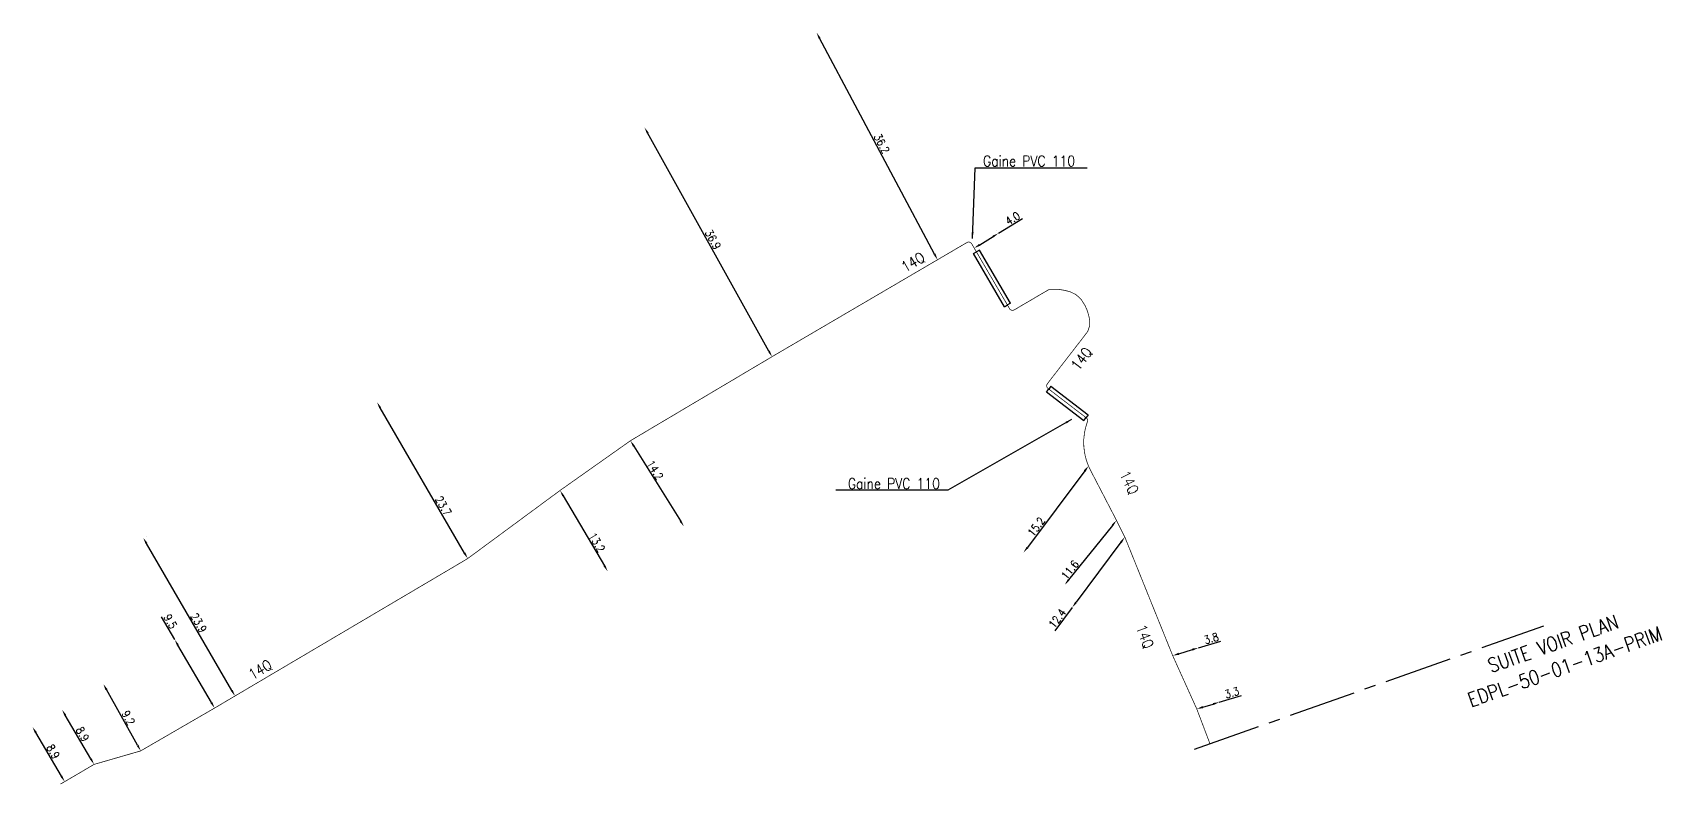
# Model space of a CAD drawing. Header units: millimetres. Extents: x 267332 to 267969, y 125000 to 125500.
# Drawn here: x 267332.3 to 267561.3, y 124999.9 to 125105.7 of the extents above; entities that cross this region are included whole.
import ezdxf
from ezdxf.enums import TextEntityAlignment as Align

# ---------------------------------------------------------------- set-up
doc = ezdxf.new("R2010")
doc.units = ezdxf.units.MM
doc.header["$PDMODE"] = 34
doc.linetypes.add('CENTER2', pattern=[28.575, 19.05, -3.175, 3.175, -3.175])
doc.linetypes.add('S_ST', pattern=[14, 8, -1.5, 0, -1.5, 0, -1.5, 0, -1.5])
doc.layers.get('DEFPOINTS').update_dxf_attribs({"linetype": 'CONTINUOUS'})
for name, color, linetype in [('S_100', 5, 'CONTINUOUS'), ('S_400', 7, 'CONTINUOUS'), ('S_900', 7, 'CONTINUOUS')]:
    doc.layers.add(name, color=color, linetype=linetype)
doc.styles.get("Standard").update_dxf_attribs({"font": 'romans.shx', "width": 0.85})
doc.dimstyles.get("Standard").update_dxf_attribs({"dimtxt": 1.5, "dimasz": 1.2, "dimexe": 0.625, "dimexo": 0.625, "dimgap": 0.25, "dimtad": 1, "dimdec": 1, "dimzin": 0, "dimdsep": 46, "dimtxsty": 'Standard', "dimcen": -0.5, "dimadec": 0, "dimazin": 0, "dimtfac": 1, "dimtdec": 1, "dimtmove": 0, "dimatfit": 3, "dimfxl": 0, "dimtolj": 1, "dimtzin": 0, "dimarcsym": 0})

# ---------------------------------------------------------------- blocks, each defined once
blk = doc.blocks.new('*D0')
at = {"layer": 'DEFPOINTS', "color": 0, "linetype": 'Continuous', "transparency": 16777216}
for p in [(267332.27, 125008.02), (267332.27, 125008.02), (267336.78, 125000.34)]:
    blk.add_point(p, dxfattribs=at)
at = {"layer": 'S_100', "color": 0, "linetype": 'Continuous', "lineweight": -2, "transparency": 16777216}
blk.add_line((267336.32, 125001.12), (267332.73, 125007.24), dxfattribs=at)
at = {"layer": 'S_100', "color": 0, "linetype": 'Continuous', "transparency": 16777216}
for points in [[(267332.86, 125007.32), (267332.6, 125007.16), (267332.27, 125008.02)], [(267336.45, 125001.19), (267336.19, 125001.04), (267336.78, 125000.34)]]:
    blk.add_solid(points, dxfattribs=at)
at = {"layer": 'S_100', "color": 0, "linetype": 'Continuous', "transparency": 16777216, "insert": (267335.17, 125004.56), "char_height": 1.125, "attachment_point": 5, "rotation": 300.3983}
blk.add_mtext('\\A1;8.9', dxfattribs=at)
blk = doc.blocks.new('*D1')
at = {"layer": 'DEFPOINTS', "color": 0, "linetype": 'Continuous', "transparency": 16777216}
for p in [(267336.42, 125010.45), (267336.42, 125010.45), (267340.92, 125002.77)]:
    blk.add_point(p, dxfattribs=at)
at = {"layer": 'S_100', "color": 0, "linetype": 'Continuous', "lineweight": -2, "transparency": 16777216}
blk.add_line((267340.47, 125003.55), (267336.88, 125009.67), dxfattribs=at)
at = {"layer": 'S_100', "color": 0, "linetype": 'Continuous', "transparency": 16777216}
for points in [[(267337.01, 125009.75), (267336.75, 125009.6), (267336.42, 125010.45)], [(267340.6, 125003.62), (267340.34, 125003.47), (267340.92, 125002.77)]]:
    blk.add_solid(points, dxfattribs=at)
at = {"layer": 'S_100', "color": 0, "linetype": 'Continuous', "transparency": 16777216, "insert": (267339.3, 125007.02), "char_height": 1.125, "attachment_point": 5, "rotation": 300.385}
blk.add_mtext('\\A1;8.9', dxfattribs=at)
blk = doc.blocks.new('*D2')
at = {"layer": 'DEFPOINTS', "color": 0, "linetype": 'Continuous', "transparency": 16777216}
for p in [(267342.23, 125014.07), (267342.23, 125014.07), (267347.47, 125004.67)]:
    blk.add_point(p, dxfattribs=at)
at = {"layer": 'S_100', "color": 0, "linetype": 'Continuous', "lineweight": -2, "transparency": 16777216}
for p, q in [((267347.04, 125005.45), (267342.66, 125013.28)), ((267347.88, 125004.9), (267347.89, 125004.9))]:
    blk.add_line(p, q, dxfattribs=at)
at = {"layer": 'S_100', "color": 0, "linetype": 'Continuous', "transparency": 16777216}
for points in [[(267342.8, 125013.35), (267342.53, 125013.21), (267342.23, 125014.07)], [(267347.17, 125005.53), (267346.91, 125005.38), (267347.48, 125004.67)]]:
    blk.add_solid(points, dxfattribs=at)
at = {"layer": 'S_100', "color": 0, "linetype": 'Continuous', "transparency": 16777216, "insert": (267345.74, 125009.31), "char_height": 1.125, "attachment_point": 5, "rotation": 299.1984}
blk.add_mtext('\\A1;9.2', dxfattribs=at)
blk = doc.blocks.new('*D3')
at = {"layer": 'DEFPOINTS', "color": 0, "linetype": 'Continuous', "transparency": 16777216}
for p in [(267352.26, 125020.32), (267352.26, 125020.32), (267357.87, 125010.69)]:
    blk.add_point(p, dxfattribs=at)
at = {"layer": 'S_100', "color": 0, "linetype": 'Continuous', "lineweight": -2, "transparency": 16777216}
for p, q in [((267352.26, 125020.32), (267350.4, 125023.52)), ((267357.42, 125011.47), (267352.71, 125019.55))]:
    blk.add_line(p, q, dxfattribs=at)
at = {"layer": 'S_100', "color": 0, "linetype": 'Continuous', "transparency": 16777216}
for points in [[(267352.84, 125019.62), (267352.58, 125019.47), (267352.26, 125020.32)], [(267357.55, 125011.54), (267357.29, 125011.39), (267357.87, 125010.69)]]:
    blk.add_solid(points, dxfattribs=at)
at = {"layer": 'S_100', "color": 0, "linetype": 'Continuous', "transparency": 16777216, "insert": (267351.65, 125022.87), "char_height": 1.125, "attachment_point": 5, "rotation": 300.2116}
blk.add_mtext('\\A1;9.5', dxfattribs=at)
blk = doc.blocks.new('*D4')
at = {"layer": 'DEFPOINTS', "color": 0, "linetype": 'Continuous', "transparency": 16777216}
for p in [(267347.83, 125034.63), (267347.84, 125034.63), (267360.74, 125012.39)]:
    blk.add_point(p, dxfattribs=at)
at = {"layer": 'S_100', "color": 0, "linetype": 'Continuous', "lineweight": -2, "transparency": 16777216}
for p, q in [((267348.23, 125034.86), (267348.25, 125034.87)), ((267360.29, 125013.17), (267348.29, 125033.86))]:
    blk.add_line(p, q, dxfattribs=at)
at = {"layer": 'S_100', "color": 0, "linetype": 'Continuous', "transparency": 16777216}
for points in [[(267348.42, 125033.93), (267348.16, 125033.78), (267347.84, 125034.63)], [(267360.42, 125013.24), (267360.16, 125013.09), (267360.74, 125012.39)]]:
    blk.add_solid(points, dxfattribs=at)
at = {"layer": 'S_100', "color": 0, "linetype": 'Continuous', "transparency": 16777216, "insert": (267355.64, 125022.68), "char_height": 1.125, "attachment_point": 5, "rotation": 300.1162}
blk.add_mtext('\\A1;23.9', dxfattribs=at)
blk = doc.blocks.new('*D5')
at = {"layer": 'DEFPOINTS', "color": 0, "linetype": 'Continuous', "transparency": 16777216}
for p in [(267380.71, 125053.7), (267380.71, 125053.7), (267393.47, 125031.72)]:
    blk.add_point(p, dxfattribs=at)
at = {"layer": 'S_100', "color": 0, "linetype": 'Continuous', "lineweight": -2, "transparency": 16777216}
blk.add_line((267393.01, 125032.5), (267381.16, 125052.93), dxfattribs=at)
at = {"layer": 'S_100', "color": 0, "linetype": 'Continuous', "transparency": 16777216}
for points in [[(267381.29, 125053), (267381.03, 125052.85), (267380.71, 125053.7)], [(267393.14, 125032.58), (267392.88, 125032.43), (267393.47, 125031.72)]]:
    blk.add_solid(points, dxfattribs=at)
at = {"layer": 'S_100', "color": 0, "linetype": 'Continuous', "transparency": 16777216, "insert": (267390.03, 125039.14), "char_height": 1.125, "attachment_point": 5, "rotation": 300.1315}
blk.add_mtext('\\A1;23.7', dxfattribs=at)
blk = doc.blocks.new('*D6')
at = {"layer": 'DEFPOINTS', "color": 0, "linetype": 'Continuous', "transparency": 16777216}
for p in [(267406.45, 125041.3), (267413.15, 125029.93), (267413.15, 125029.93)]:
    blk.add_point(p, dxfattribs=at)
at = {"layer": 'S_100', "color": 0, "linetype": 'Continuous', "lineweight": -2, "transparency": 16777216}
blk.add_line((267406.91, 125040.53), (267412.69, 125030.71), dxfattribs=at)
at = {"layer": 'S_100', "color": 0, "linetype": 'Continuous', "transparency": 16777216}
for points in [[(267407.03, 125040.6), (267406.78, 125040.45), (267406.45, 125041.3)], [(267412.82, 125030.78), (267412.56, 125030.63), (267413.15, 125029.93)]]:
    blk.add_solid(points, dxfattribs=at)
at = {"layer": 'S_100', "color": 0, "linetype": 'Continuous', "transparency": 16777216, "insert": (267411.63, 125033.99), "char_height": 1.125, "attachment_point": 5, "rotation": 300.5166}
blk.add_mtext('\\A1;13.2', dxfattribs=at)
blk = doc.blocks.new('*D7')
at = {"layer": 'DEFPOINTS', "color": 0, "linetype": 'Continuous', "transparency": 16777216}
for p in [(267416.35, 125048.3), (267423.86, 125036.24), (267423.86, 125036.24)]:
    blk.add_point(p, dxfattribs=at)
at = {"layer": 'S_100', "color": 0, "linetype": 'Continuous', "lineweight": -2, "transparency": 16777216}
blk.add_line((267416.83, 125047.53), (267423.38, 125037.01), dxfattribs=at)
at = {"layer": 'S_100', "color": 0, "linetype": 'Continuous', "transparency": 16777216}
for points in [[(267416.96, 125047.61), (267416.7, 125047.45), (267416.35, 125048.3)], [(267423.51, 125037.09), (267423.26, 125036.93), (267423.86, 125036.24)]]:
    blk.add_solid(points, dxfattribs=at)
at = {"layer": 'S_100', "color": 0, "linetype": 'Continuous', "transparency": 16777216, "insert": (267419.81, 125044.16), "char_height": 1.125, "attachment_point": 5, "rotation": 301.9146}
blk.add_mtext('\\A1;14.2', dxfattribs=at)
blk = doc.blocks.new('*D8')
at = {"layer": 'DEFPOINTS', "color": 0, "linetype": 'Continuous', "transparency": 16777216}
for p in [(267418.33, 125092.37), (267418.33, 125092.37), (267436.25, 125060.11)]:
    blk.add_point(p, dxfattribs=at)
at = {"layer": 'S_100', "color": 0, "linetype": 'Continuous', "lineweight": -2, "transparency": 16777216}
blk.add_line((267435.82, 125060.9), (267418.77, 125091.58), dxfattribs=at)
at = {"layer": 'S_100', "color": 0, "linetype": 'Continuous', "transparency": 16777216}
for points in [[(267418.9, 125091.65), (267418.64, 125091.51), (267418.33, 125092.37)], [(267435.95, 125060.97), (267435.69, 125060.82), (267436.25, 125060.11)]]:
    blk.add_solid(points, dxfattribs=at)
at = {"layer": 'S_100', "color": 0, "linetype": 'Continuous', "transparency": 16777216, "insert": (267427.95, 125076.6), "char_height": 1.125, "attachment_point": 5, "rotation": 299.0529}
blk.add_mtext('\\A1;36.9', dxfattribs=at)
blk = doc.blocks.new('*D9')
at = {"layer": 'DEFPOINTS', "color": 0, "linetype": 'Continuous', "transparency": 16777216}
for p in [(267442.52, 125105.71), (267442.52, 125105.71), (267459.53, 125073.75)]:
    blk.add_point(p, dxfattribs=at)
at = {"layer": 'S_100', "color": 0, "linetype": 'Continuous', "lineweight": -2, "transparency": 16777216}
blk.add_line((267459.11, 125074.55), (267442.94, 125104.91), dxfattribs=at)
at = {"layer": 'S_100', "color": 0, "linetype": 'Continuous', "transparency": 16777216}
for points in [[(267443.07, 125104.98), (267442.81, 125104.84), (267442.52, 125105.71)], [(267459.24, 125074.62), (267458.98, 125074.48), (267459.53, 125073.75)]]:
    blk.add_solid(points, dxfattribs=at)
at = {"layer": 'S_100', "color": 0, "linetype": 'Continuous', "transparency": 16777216, "insert": (267451.69, 125090.08), "char_height": 1.125, "attachment_point": 5, "rotation": 298.0318}
blk.add_mtext('\\A1;36.2', dxfattribs=at)
blk = doc.blocks.new('*D10')
at = {"layer": 'DEFPOINTS', "color": 0, "linetype": 'Continuous', "transparency": 16777216}
for p in [(267464.69, 125075.39), (267468.1, 125077.48), (267468.1, 125077.48)]:
    blk.add_point(p, dxfattribs=at)
at = {"layer": 'S_100', "color": 0, "linetype": 'Continuous', "lineweight": -2, "transparency": 16777216}
for p, q in [((267467.86, 125077.88), (267467.86, 125077.88)), ((267468.1, 125077.48), (267471.5, 125079.55)), ((267465.46, 125075.86), (267467.34, 125077.01))]:
    blk.add_line(p, q, dxfattribs=at)
at = {"layer": 'S_100', "color": 0, "linetype": 'Continuous', "transparency": 16777216}
for points in [[(267465.38, 125075.99), (267465.54, 125075.73), (267464.69, 125075.39)], [(267467.26, 125077.13), (267467.41, 125076.88), (267468.1, 125077.48)]]:
    blk.add_solid(points, dxfattribs=at)
at = {"layer": 'S_100', "color": 0, "linetype": 'Continuous', "transparency": 16777216, "insert": (267470.09, 125079.57), "char_height": 1.125, "attachment_point": 5, "rotation": 31.4066}
blk.add_mtext('\\A1;4.0', dxfattribs=at)
blk = doc.blocks.new('*D11')
at = {"layer": 'DEFPOINTS', "color": 0, "linetype": 'Continuous', "transparency": 16777216}
for p in [(267485.87, 125034.74), (267478.47, 125024.85), (267478.47, 125024.85)]:
    blk.add_point(p, dxfattribs=at)
at = {"layer": 'S_100', "color": 0, "linetype": 'Continuous', "lineweight": -2, "transparency": 16777216}
for p, q in [((267485.33, 125034.02), (267479.01, 125025.57)), ((267478.47, 125024.85), (267476.02, 125021.57))]:
    blk.add_line(p, q, dxfattribs=at)
at = {"layer": 'S_100', "color": 0, "linetype": 'Continuous', "transparency": 16777216}
for points in [[(267485.21, 125034.11), (267485.45, 125033.93), (267485.87, 125034.74)], [(267478.89, 125025.66), (267479.13, 125025.48), (267478.47, 125024.85)]]:
    blk.add_solid(points, dxfattribs=at)
at = {"layer": 'S_100', "color": 0, "linetype": 'Continuous', "transparency": 16777216, "insert": (267476.37, 125023.3), "char_height": 1.125, "attachment_point": 5, "rotation": 53.1974}
blk.add_mtext('\\A1;12.4', dxfattribs=at)
blk = doc.blocks.new('*D12')
at = {"layer": 'DEFPOINTS', "color": 0, "linetype": 'Continuous', "transparency": 16777216}
for p in [(267484.7, 125037.09), (267477.41, 125028.02), (267477.41, 125028.02)]:
    blk.add_point(p, dxfattribs=at)
at = {"layer": 'S_100', "color": 0, "linetype": 'Continuous', "lineweight": -2, "transparency": 16777216}
for p, q in [((267484.13, 125036.39), (267477.97, 125028.72)), ((267484.33, 125037.39), (267484.33, 125037.39))]:
    blk.add_line(p, q, dxfattribs=at)
at = {"layer": 'S_100', "color": 0, "linetype": 'Continuous', "transparency": 16777216}
for points in [[(267484.02, 125036.49), (267484.25, 125036.3), (267484.7, 125037.09)], [(267477.85, 125028.82), (267478.09, 125028.63), (267477.41, 125028.02)]]:
    blk.add_solid(points, dxfattribs=at)
at = {"layer": 'S_100', "color": 0, "linetype": 'Continuous', "transparency": 16777216, "insert": (267478.15, 125030.14), "char_height": 1.125, "attachment_point": 5, "rotation": 51.216}
blk.add_mtext('\\A1;11.6', dxfattribs=at)
blk = doc.blocks.new('*D13')
at = {"layer": 'DEFPOINTS', "color": 0, "linetype": 'Continuous', "transparency": 16777216}
for p in [(267480.77, 125044.76), (267471.63, 125032.56), (267471.63, 125032.56)]:
    blk.add_point(p, dxfattribs=at)
at = {"layer": 'S_100', "color": 0, "linetype": 'Continuous', "lineweight": -2, "transparency": 16777216}
blk.add_line((267480.23, 125044.04), (267472.17, 125033.28), dxfattribs=at)
at = {"layer": 'S_100', "color": 0, "linetype": 'Continuous', "transparency": 16777216}
for points in [[(267480.11, 125044.13), (267480.36, 125043.95), (267480.77, 125044.76)], [(267472.05, 125033.37), (267472.29, 125033.19), (267471.63, 125032.56)]]:
    blk.add_solid(points, dxfattribs=at)
at = {"layer": 'S_100', "color": 0, "linetype": 'Continuous', "transparency": 16777216, "insert": (267473.42, 125036.2), "char_height": 1.125, "attachment_point": 5, "rotation": 53.1411}
blk.add_mtext('\\A1;15.2', dxfattribs=at)
blk = doc.blocks.new('*D40')
at = {"layer": 'DEFPOINTS', "color": 0, "linetype": 'Continuous', "transparency": 16777216}
for p in [(267492.6, 125018.07), (267496.24, 125019.17), (267496.24, 125019.17)]:
    blk.add_point(p, dxfattribs=at)
at = {"layer": 'S_100', "color": 0, "linetype": 'Continuous', "lineweight": -2, "transparency": 16777216}
for p, q in [((267493.46, 125018.33), (267495.38, 125018.91)), ((267496.24, 125019.17), (267499.38, 125020.11))]:
    blk.add_line(p, q, dxfattribs=at)
at = {"layer": 'S_100', "color": 0, "linetype": 'Continuous', "transparency": 16777216}
for points in [[(267493.42, 125018.47), (267493.51, 125018.18), (267492.6, 125018.07)], [(267495.33, 125019.05), (267495.42, 125018.76), (267496.24, 125019.17)]]:
    blk.add_solid(points, dxfattribs=at)
at = {"layer": 'S_100', "color": 0, "linetype": 'Continuous', "transparency": 16777216, "insert": (267498.02, 125020.49), "char_height": 1.125, "attachment_point": 5, "rotation": 16.8069}
blk.add_mtext('\\A1;3.8', dxfattribs=at)
blk = doc.blocks.new('*D41')
at = {"layer": 'DEFPOINTS', "color": 0, "linetype": 'Continuous', "transparency": 16777216}
for p in [(267499.15, 125011.52), (267499.15, 125011.52), (267495.99, 125010.56)]:
    blk.add_point(p, dxfattribs=at)
at = {"layer": 'S_100', "color": 0, "linetype": 'Continuous', "lineweight": -2, "transparency": 16777216}
for p, q in [((267496.86, 125010.83), (267498.29, 125011.26)), ((267499.15, 125011.52), (267502.29, 125012.47))]:
    blk.add_line(p, q, dxfattribs=at)
at = {"layer": 'S_100', "color": 0, "linetype": 'Continuous', "transparency": 16777216}
for points in [[(267498.25, 125011.4), (267498.34, 125011.12), (267499.15, 125011.52)], [(267496.81, 125010.97), (267496.9, 125010.68), (267495.99, 125010.56)]]:
    blk.add_solid(points, dxfattribs=at)
at = {"layer": 'S_100', "color": 0, "linetype": 'Continuous', "transparency": 16777216, "insert": (267500.93, 125012.85), "char_height": 1.125, "attachment_point": 5, "rotation": 16.867}
blk.add_mtext('\\A1;3.3', dxfattribs=at)

msp = doc.modelspace()

# ---------------------------------------------------------------- linework, layer by layer
at = {"layer": 'S_100', "linetype": 'S_ST', "const_width": 0.1}
msp.add_lwpolyline([(267497.84, 125005.68), (267495.99, 125010.56), (267492.6, 125018.07), (267485.88, 125034.72, 0.019691), (267485.86, 125034.76), (267484.7, 125037.09), (267481.05, 125044.13), (267481.05, 125044.13), (267481.05, 125044.13), (267481.05, 125044.13), (267480.77, 125044.72, -0.016739), (267480.76, 125044.75), (267480.59, 125045.18, -0.013422), (267480.58, 125045.21), (267480.46, 125045.57, -0.015202), (267480.45, 125045.6), (267480.3, 125046.17, -0.018487), (267480.29, 125046.2), (267480.18, 125046.8, -0.017759), (267480.18, 125046.84), (267480.12, 125047.38, -0.01791), (267480.11, 125047.42), (267480.09, 125047.98, -0.01672), (267480.09, 125048.02), (267480.1, 125048.54, -0.017802), (267480.11, 125048.57), (267480.17, 125049.2, -0.015742), (267480.17, 125049.23), (267480.23, 125049.6, -0.014341), (267480.24, 125049.63), (267480.36, 125050.16), (267480.61, 125050.99, 0.312342), (267480.43, 125051.53), (267475.08, 125055.63, -0.415811), (267474.99, 125056.33), (267479.85, 125062.61), (267480.66, 125063.67), (267480.91, 125064.43), (267480.91, 125065.37), (267480.75, 125066.1, 0.028552), (267480.73, 125066.15), (267480.54, 125066.71, 0.02634), (267480.52, 125066.76), (267480.28, 125067.29, 0.032735), (267480.25, 125067.35), (267479.78, 125068.09, 0.060264), (267479.7, 125068.19), (267479.09, 125068.77, 0.076088), (267478.97, 125068.86), (267478.3, 125069.19, 0.048909), (267478.21, 125069.23), (267477.46, 125069.44, 0.025913), (267477.41, 125069.45), (267476.7, 125069.56, 0.032422), (267476.64, 125069.57), (267475.43, 125069.61, 0.142368), (267475.16, 125069.54), (267470.34, 125066.71, -0.415025), (267469.65, 125066.89), (267464.34, 125075.99, 0.414677), (267463.66, 125076.17), (267436.25, 125060.11), (267416.69, 125048.5, 0.019787), (267416.03, 125048.07), (267406.45, 125041.3), (267393.88, 125032.03, -0.02553), (267393.03, 125031.46), (267360.74, 125012.39), (267357.87, 125010.69), (267357.87, 125010.69), (267347.53, 125004.7, -0.058849), (267347.42, 125004.65), (267341, 125002.79, 0.062199), (267340.89, 125002.75), (267338.24, 125001.19), (267336.2, 125000)], format="xyb", dxfattribs=at)
at = {"layer": 'S_400', "color": 7, "linetype": 'CONTINUOUS'}
for p, q in [((267464.57, 125074.61), (267465, 125074.86)), ((267468.93, 125067.15), (267464.57, 125074.61)), ((267465.43, 125075.11), (267465, 125074.86)), ((267469.79, 125067.65), (267465.43, 125075.11)), ((267468.93, 125067.15), (267469.36, 125067.4)), ((267469.79, 125067.65), (267469.36, 125067.4)), ((267474.87, 125055.16), (267475.17, 125055.55)), ((267474.87, 125055.16), (267480.12, 125051.14)), ((267475.48, 125055.95), (267475.17, 125055.55)), ((267475.48, 125055.95), (267480.73, 125051.94)), ((267480.12, 125051.14), (267480.42, 125051.54)), ((267480.73, 125051.94), (267480.42, 125051.54))]:
    msp.add_line(p, q, dxfattribs=at)
at = {"layer": 'S_900', "linetype": 'CENTER2', "ltscale": 0.5, "flags": 128}
msp.add_lwpolyline([(267495.69, 125004.92), (267544.78, 125022.26)], dxfattribs=at)

# ---------------------------------------------------------------- texts
at = {"layer": 'S_100', "linetype": 'Continuous', "width": 0.85}
for rotation, p in [(30.3718, (267455, 125071.93)), (295.9706, (267485.07, 125043.6)), (290.6735, (267487.4, 125022.07)), (30.5766, (267363.2, 125014.61))]:
    msp.add_text('14Q', height=1.5, rotation=rotation, dxfattribs=at).set_placement(p)
at = {"layer": 'S_100', "linetype": 'S_ST', "width": 0.85}
msp.add_text('14Q', height=1.5, rotation=52.2781, dxfattribs=at).set_placement((267479.34, 125058.03))
at = {"layer": 'S_400', "linetype": 'Continuous', "char_height": 1.5}
for insert, attachment_point in [((267465.93, 125086.89), 7), ((267459.87, 125041.51), 9)]:
    msp.add_mtext('Gaine PVC 110', dxfattribs=dict(at, insert=insert, attachment_point=attachment_point))
at = {"layer": 'S_900', "width": 0.85}
for s, p in [('SUITE VOIR PLAN', (267546.42, 125018.82)), ('EDPL-50-01-13A-PRIM', (267548.07, 125015.58))]:
    msp.add_text(s, height=2, rotation=19.4572, dxfattribs=at).set_placement(p, align=Align.CENTER)

# ---------------------------------------------------------------- dimensions: what is measured, and where the dimension line sits
at = {"layer": 'S_100', "linetype": 'Continuous'}
for base, p1, p2, angle, picture, middle in [((267442.52, 125105.71), (267459.53, 125073.75), (267442.52, 125105.71), 298.0318, '*D9', (267451.03, 125089.73)), ((267418.33, 125092.37), (267436.25, 125060.11), (267418.33, 125092.37), 299.0529, '*D8', (267427.29, 125076.24)), ((267468.1, 125077.48), (267464.69, 125075.39), (267468.1, 125077.48), 211.4066, '*D10', (267470.48, 125078.93)), ((267423.86, 125036.24), (267416.35, 125048.3), (267423.86, 125036.24), 121.9146, '*D7', (267419.18, 125043.76)), ((267471.63, 125032.56), (267480.77, 125044.76), (267471.63, 125032.56), 53.1411, '*D13', (267474.02, 125035.75)), ((267413.15, 125029.93), (267406.45, 125041.3), (267413.15, 125029.93), 120.5166, '*D6', (267410.98, 125033.61)), ((267477.41, 125028.02), (267484.7, 125037.09), (267477.41, 125028.02), 51.216, '*D12', (267478.73, 125029.67)), ((267478.47, 125024.85), (267485.87, 125034.74), (267478.47, 125024.85), 53.1974, '*D11', (267476.97, 125022.85)), ((267496.24, 125019.17), (267492.6, 125018.07), (267496.24, 125019.17), 196.8069, '*D40', (267498.24, 125019.77)), ((267499.15, 125011.52), (267495.99, 125010.56), (267499.15, 125011.52), 196.867, '*D41', (267501.15, 125012.13)), ((267336.42, 125010.45), (267340.92, 125002.77), (267336.42, 125010.45), 300.385, '*D1', (267338.66, 125006.64)), ((267332.27, 125008.02), (267336.78, 125000.34), (267332.27, 125008.02), 300.3983, '*D0', (267334.53, 125004.18))]:
    dim = msp.add_linear_dim(base=base, p1=p1, p2=p2, angle=angle, dimstyle='Standard', override={"dimscale": 0.75}, dxfattribs=at)
    dim.commit()
    dim.dimension.update_dxf_attribs({"geometry": picture, "text_midpoint": middle, "dimtype": 160})
for base, p1, p2, angle, text, picture, middle in [((267380.71, 125053.7), (267393.47, 125031.72), (267380.71, 125053.7), 300.1315, '23.7', '*D5', (267389.38, 125038.76)), ((267347.84, 125034.63), (267360.74, 125012.39), (267347.83, 125034.63), 300.1162, '23.9', '*D4', (267354.99, 125022.3)), ((267352.26, 125020.32), (267357.87, 125010.69), (267352.26, 125020.32), 300.2116, '9.5', '*D3', (267351, 125022.49)), ((267342.23, 125014.07), (267347.47, 125004.67), (267342.23, 125014.07), 299.1984, '9.2', '*D2', (267345.08, 125008.95))]:
    dim = msp.add_linear_dim(base=base, p1=p1, p2=p2, angle=angle, text=text, dimstyle='Standard', override={"dimscale": 0.75}, dxfattribs=at)
    dim.commit()
    dim.dimension.update_dxf_attribs({"geometry": picture, "text_midpoint": middle, "dimtype": 160})

# ---------------------------------------------------------------- leaders
at = {"layer": 'S_400', "linetype": 'Continuous', "annotation_type": 0, "has_hookline": 1, "text_width": 14.63}
for points, hookline_direction in [([(267464.43, 125076.72), (267464.84, 125086.7), (267465.74, 125086.7)], 0), ([(267478.39, 125051.29), (267460.96, 125041.32), (267460.06, 125041.32)], 1)]:
    msp.add_leader(points, dimstyle='Standard', override={"dimscale": 0.75}, dxfattribs=dict(at, hookline_direction=hookline_direction))

doc.saveas('drawing.dxf')
